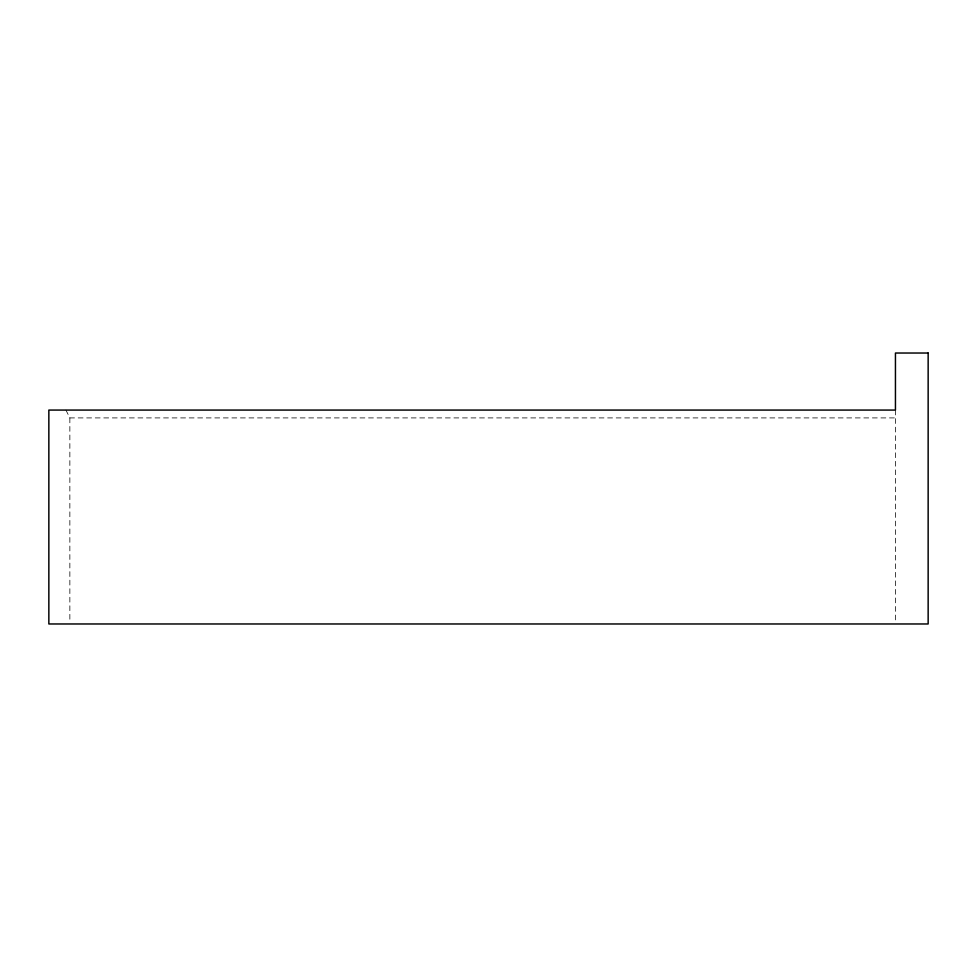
<?xml version="1.0" encoding="UTF-8"?>
<svg xmlns="http://www.w3.org/2000/svg" width="977" height="977" viewBox="0 0 977 977"><rect width="100%" height="100%" fill="white"/><g stroke="black" fill="none" stroke-linecap="round" stroke-linejoin="round"><path stroke-width="0.73" stroke-dasharray="4.88 3.66" d="M65.923 410.071L69.856 417.912L895.445 417.912M895.445 410.071L895.445 620.92M69.856 417.912L69.856 620.92"/><path stroke-width="1.47" d="M928.15 353.027L895.445 353.027L895.445 410.071L48.85 410.071L48.85 623.973L928.15 623.973L928.15 353.027"/></g></svg>
